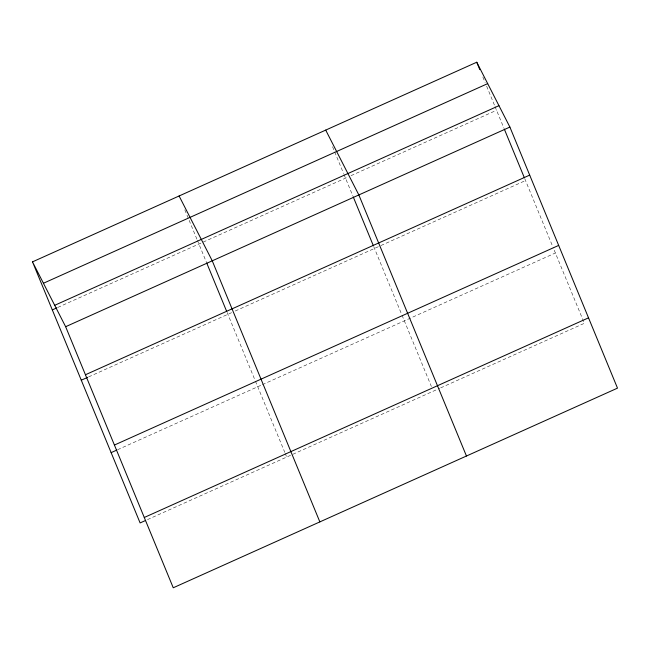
<?xml version="1.0" encoding="UTF-8"?>
<svg xmlns="http://www.w3.org/2000/svg" width="650" height="650" viewBox="0 0 650 650"><rect width="100%" height="100%" fill="white"/><g stroke="black" fill="none" stroke-linecap="round" stroke-linejoin="round"><path stroke-width="0.49" stroke-dasharray="3.25 2.44" d="M57.834 307.418L347.344 177.312M351.033 175.654L496.551 110.264M88.652 376.886L231.571 312.666M235.259 311.009L380.006 245.96M380.924 245.546L525.525 180.562M117.585 449.735L261.422 385.092M262.34 384.678L555.376 252.996M147.485 519.618L439.757 388.277M440.676 387.863L584.358 323.294L553.085 247.422M482.844 77.001L485.128 82.55M486.647 86.239L494.642 105.641M495.024 106.567L503.888 128.074M524.753 178.693L552.703 246.496M332.556 146.729L343.598 173.518M343.98 174.444L352.844 195.951M373.709 246.569L401.659 314.373M402.041 315.299L431.381 386.49M184.811 209.836L196.999 239.403M197.381 240.321L206.245 261.828M227.11 312.447L255.052 380.25M255.434 381.184L284.781 452.368M285.163 453.302L286.707 457.056"/><path stroke-width="0.97" d="M32.5 261.861L476.751 62.221L509.892 127.067L617.5 388.139L173.249 587.779L65.642 326.706L32.5 261.861L140.107 522.933L145.641 520.447M43.436 283.254L487.687 83.623M54.706 305.305L498.956 105.666M52.301 309.904L56.916 307.832M65.642 326.706L509.892 127.067M85.442 374.749L529.693 175.11M81.274 380.201L87.734 377.301M114.424 445.047L558.667 245.408M111.134 452.636L116.667 450.149M144.276 517.481L588.526 317.842M325.707 130.097L358.849 194.943L466.456 456.016M179.099 195.975L212.249 260.821L319.857 521.901M476.751 62.221L479.798 69.615M504.278 129.009L524.363 177.751M353.234 196.885L373.319 245.627M206.627 262.762L226.72 311.512"/></g></svg>
